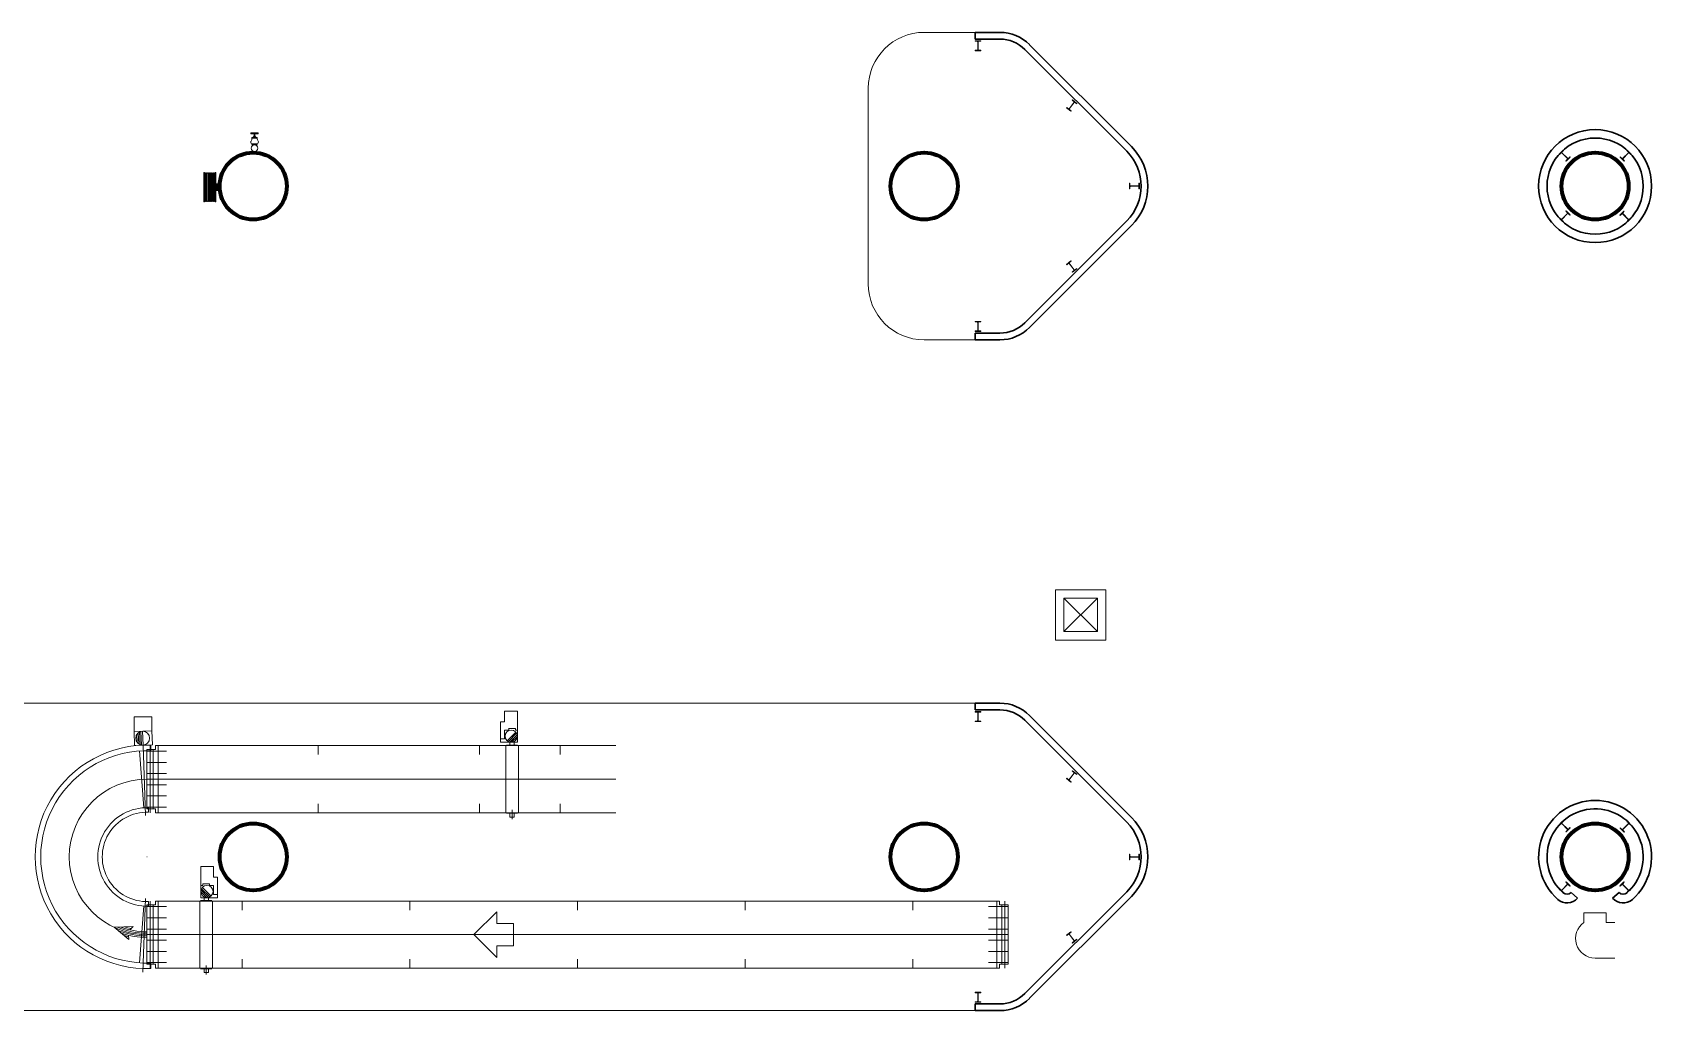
# Model space of a CAD drawing. Header units: metres. Extents: x 1807 to 3745, y 842 to 1968.
# Drawn here: x 3410.05 to 3439.01, y 1521.25 to 1538.75 of the extents above; entities that cross this region are included whole.
import ezdxf

# ---------------------------------------------------------------- set-up
doc = ezdxf.new("R2010")
doc.units = ezdxf.units.M
doc.header["$MEASUREMENT"] = 0
doc.linetypes.add('DGN1', pattern=[7.299439, 0, -7.299439])
doc.layers.add('Level 1', color=7, linetype='Continuous', lineweight=0)

msp = doc.modelspace()

# ---------------------------------------------------------------- linework, layer by layer
at = {"layer": 'Level 1', "color": 7, "linetype": 'Continuous', "lineweight": 0}
for p, q in [((3427.354, 1538.75), (3426, 1538.75)), ((3429.707, 1536.707), (3427.884, 1538.53)), ((3425, 1537.75), (3425, 1534.25)), ((3413.956, 1536.934), (3413.956, 1536.954)), ((3413.956, 1536.954), (3414.091, 1536.954)), ((3414.091, 1536.934), (3413.956, 1536.934)), ((3414.016, 1536.899), (3414.016, 1536.934)), ((3414.016, 1536.934), (3414.031, 1536.934)), ((3414.031, 1536.934), (3414.031, 1536.899)), ((3414.091, 1536.954), (3414.091, 1536.934)), ((3413.976, 1536.857), (3413.976, 1536.867)), ((3413.976, 1536.867), (3414.071, 1536.867)), ((3414.071, 1536.857), (3413.976, 1536.857)), ((3413.976, 1536.757), (3413.976, 1536.742)), ((3413.985, 1536.739), (3413.985, 1536.723)), ((3414.001, 1536.867), (3414.001, 1536.876)), ((3414.046, 1536.867), (3414.001, 1536.867)), ((3414.005, 1536.757), (3414.005, 1536.742)), ((3414.016, 1536.899), (3414.012, 1536.899)), ((3414.013, 1536.879), (3414.013, 1536.867)), ((3414.031, 1536.899), (3414.016, 1536.899)), ((3414.036, 1536.899), (3414.031, 1536.899)), ((3414.034, 1536.879), (3414.034, 1536.867)), ((3414.042, 1536.757), (3414.042, 1536.742)), ((3414.046, 1536.879), (3414.046, 1536.867)), ((3414.062, 1536.723), (3414.062, 1536.739)), ((3414.07, 1536.742), (3414.071, 1536.742)), ((3414.071, 1536.867), (3414.071, 1536.857)), ((3414.071, 1536.742), (3414.071, 1536.757)), ((3413.13, 1535.736), (3413.13, 1536.226)), ((3413.149, 1535.736), (3413.149, 1536.226)), ((3413.167, 1535.736), (3413.167, 1536.226)), ((3413.186, 1535.736), (3413.186, 1536.226)), ((3413.204, 1535.736), (3413.204, 1536.226)), ((3413.223, 1535.736), (3413.223, 1536.226)), ((3413.241, 1535.739), (3413.241, 1536.226)), ((3413.241, 1535.739), (3413.241, 1536.226)), ((3413.26, 1535.736), (3413.26, 1536.226)), ((3413.278, 1535.736), (3413.278, 1536.226)), ((3413.297, 1535.736), (3413.297, 1536.226)), ((3413.316, 1535.736), (3413.316, 1536.226)), ((3427.884, 1533.47), (3429.707, 1535.293)), ((3426, 1533.25), (3427.354, 1533.25)), ((3428.35, 1528.78), (3429.25, 1528.78)), ((3428.35, 1527.88), (3428.35, 1528.78)), ((3428.5, 1528.63), (3429.1, 1528.03)), ((3429.1, 1528.63), (3428.5, 1528.03)), ((3429.25, 1528.78), (3429.25, 1527.88)), ((3429.25, 1527.88), (3428.35, 1527.88)), ((3390.647, 1526.75), (3427.354, 1526.75)), ((3427.884, 1526.53), (3429.707, 1524.707)), ((3412.188, 1526.256), (3411.868, 1526.242)), ((3411.868, 1526.242), (3411.879, 1525.992)), ((3411.944, 1526.22), (3411.953, 1526.02)), ((3411.968, 1526.236), (3411.978, 1526.007)), ((3411.993, 1526.245), (3412.004, 1526)), ((3412.018, 1526.248), (3412.029, 1525.999)), ((3412.188, 1526.256), (3412.199, 1526.006)), ((3418.497, 1526.11), (3418.497, 1526.268)), ((3418.569, 1526.268), (3418.497, 1526.268)), ((3418.697, 1526.232), (3418.543, 1526.078)), ((3418.711, 1526.211), (3418.563, 1526.063)), ((3418.689, 1526.298), (3418.568, 1526.298)), ((3418.569, 1526.268), (3418.569, 1526.298)), ((3418.689, 1526.268), (3418.689, 1526.298)), ((3418.725, 1526.268), (3418.689, 1526.268)), ((3418.725, 1526.05), (3418.725, 1526.268)), ((3412.199, 1526.006), (3411.879, 1525.992)), ((3411.92, 1526.194), (3411.927, 1526.044)), ((3412.1, 1525.92), (3412.1, 1524.86)), ((3412.1, 1525.92), (3412.25, 1525.92)), ((3412.17, 1525.899), (3412.17, 1525.999)), ((3412.25, 1525.99), (3412.3, 1525.99)), ((3412.25, 1525.92), (3412.25, 1525.99)), ((3420.488, 1525.99), (3412.3, 1525.99)), ((3415.163, 1525.99), (3415.163, 1525.83)), ((3418.047, 1525.99), (3418.047, 1525.83)), ((3418.497, 1526.11), (3418.425, 1526.11)), ((3418.425, 1526.05), (3418.425, 1526.11)), ((3418.725, 1526.05), (3418.425, 1526.05)), ((3418.529, 1526), (3418.729, 1526)), ((3418.721, 1526.186), (3418.589, 1526.053)), ((3418.589, 1526), (3418.589, 1526.05)), ((3418.725, 1526.153), (3418.621, 1526.05)), ((3418.669, 1526), (3418.669, 1526.05)), ((3419.489, 1525.99), (3419.489, 1525.83)), ((3412.1, 1524.88), (3412.1, 1525.9)), ((3412.1, 1525.89), (3412.45, 1525.89)), ((3412.1, 1525.69), (3412.45, 1525.69)), ((3410.709, 1525.391), (3410.711, 1525.389)), ((3410.711, 1525.391), (3410.709, 1525.389)), ((3412.099, 1525.391), (3412.101, 1525.389)), ((3412.101, 1525.391), (3412.099, 1525.389)), ((3412.099, 1525.391), (3412.101, 1525.389)), ((3412.099, 1525.389), (3412.101, 1525.391)), ((3412.1, 1525.49), (3412.45, 1525.49)), ((3412.299, 1525.391), (3412.301, 1525.389)), ((3412.299, 1525.389), (3412.301, 1525.391)), ((3415.162, 1525.391), (3415.164, 1525.389)), ((3415.162, 1525.389), (3415.164, 1525.391)), ((3415.262, 1525.391), (3415.264, 1525.389)), ((3415.262, 1525.389), (3415.264, 1525.391)), ((3417.99, 1525.391), (3417.988, 1525.389)), ((3417.99, 1525.389), (3417.988, 1525.391)), ((3418.046, 1525.391), (3418.048, 1525.389)), ((3418.046, 1525.389), (3418.048, 1525.391)), ((3418.146, 1525.391), (3418.148, 1525.389)), ((3418.146, 1525.389), (3418.148, 1525.391)), ((3419.488, 1525.391), (3419.49, 1525.389)), ((3419.488, 1525.389), (3419.49, 1525.391)), ((3419.49, 1525.391), (3419.488, 1525.389)), ((3419.49, 1525.389), (3419.488, 1525.391)), ((3419.588, 1525.391), (3419.59, 1525.389)), ((3419.588, 1525.389), (3419.59, 1525.391)), ((3412.1, 1525.29), (3412.45, 1525.29)), ((3412.1, 1525.09), (3412.45, 1525.09)), ((3412.1, 1524.89), (3412.45, 1524.89)), ((3412.1, 1524.86), (3412.25, 1524.86)), ((3412.129, 1524.88), (3412.129, 1524.799)), ((3412.25, 1524.86), (3412.25, 1524.79)), ((3412.25, 1524.79), (3412.3, 1524.79)), ((3420.488, 1524.79), (3412.3, 1524.79)), ((3415.163, 1524.95), (3415.163, 1524.79)), ((3418.047, 1524.95), (3418.047, 1524.79)), ((3418.529, 1524.78), (3418.729, 1524.78)), ((3418.589, 1524.71), (3418.589, 1524.78)), ((3418.669, 1524.71), (3418.669, 1524.78)), ((3419.489, 1524.95), (3419.489, 1524.79)), ((3418.589, 1524.71), (3418.669, 1524.71)), ((3412.099, 1523.999), (3412.101, 1524.001)), ((3412.099, 1524.001), (3412.101, 1523.999)), ((3413.064, 1523.488), (3413.1, 1523.488)), ((3413.064, 1523.27), (3413.064, 1523.488)), ((3413.064, 1523.373), (3413.168, 1523.27)), ((3413.067, 1523.406), (3413.2, 1523.273)), ((3413.077, 1523.431), (3413.225, 1523.283)), ((3413.092, 1523.452), (3413.246, 1523.297)), ((3413.1, 1523.518), (3413.22, 1523.518)), ((3413.1, 1523.488), (3413.1, 1523.518)), ((3413.22, 1523.488), (3413.22, 1523.518)), ((3413.22, 1523.488), (3413.292, 1523.488)), ((3413.292, 1523.33), (3413.292, 1523.488)), ((3413.292, 1523.33), (3413.364, 1523.33)), ((3413.364, 1523.27), (3413.364, 1523.33)), ((3412.1, 1522.08), (3412.1, 1523.14)), ((3412.1, 1523.14), (3412.25, 1523.14)), ((3412.1, 1522.1), (3412.1, 1523.12)), ((3412.1, 1523.11), (3412.45, 1523.11)), ((3412.129, 1523.12), (3412.129, 1523.201)), ((3412.25, 1523.21), (3412.3, 1523.21)), ((3412.25, 1523.14), (3412.25, 1523.21)), ((3412.3, 1523.21), (3427.3, 1523.21)), ((3413.26, 1523.22), (3413.06, 1523.22)), ((3413.064, 1523.27), (3413.364, 1523.27)), ((3413.12, 1523.22), (3413.12, 1523.27)), ((3413.2, 1523.22), (3413.2, 1523.27)), ((3413.8, 1523.05), (3413.8, 1523.21)), ((3416.8, 1523.05), (3416.8, 1523.21)), ((3418.355, 1523.02), (3417.945, 1522.61)), ((3418.355, 1522.81), (3418.355, 1523.02)), ((3419.8, 1523.05), (3419.8, 1523.21)), ((3422.8, 1523.05), (3422.8, 1523.21)), ((3425.8, 1523.05), (3425.8, 1523.21)), ((3427.5, 1523.11), (3427.15, 1523.11)), ((3427.35, 1523.21), (3427.3, 1523.21)), ((3427.35, 1523.14), (3427.35, 1523.21)), ((3427.5, 1523.14), (3427.35, 1523.14)), ((3427.5, 1523.14), (3427.5, 1522.08)), ((3429.707, 1523.293), (3427.884, 1521.47)), ((3411.85, 1522.755), (3411.514, 1522.74)), ((3411.778, 1522.525), (3411.514, 1522.74)), ((3411.85, 1522.755), (3411.795, 1522.695)), ((3412.1, 1522.91), (3412.45, 1522.91)), ((3418.655, 1522.81), (3418.355, 1522.81)), ((3418.655, 1522.41), (3418.655, 1522.81)), ((3427.5, 1522.91), (3427.15, 1522.91)), ((3411.778, 1522.525), (3411.771, 1522.598)), ((3412.099, 1522.609), (3412.101, 1522.611)), ((3412.099, 1522.611), (3412.101, 1522.609)), ((3412.099, 1522.609), (3412.101, 1522.611)), ((3412.099, 1522.611), (3412.101, 1522.609)), ((3412.1, 1522.71), (3412.45, 1522.71)), ((3412.1, 1522.66), (3412.1, 1522.56)), ((3412.1, 1522.51), (3412.45, 1522.51)), ((3412.299, 1522.609), (3412.301, 1522.611)), ((3412.299, 1522.611), (3412.301, 1522.609)), ((3412.299, 1522.611), (3412.301, 1522.609)), ((3412.299, 1522.609), (3412.301, 1522.611)), ((3413.799, 1522.609), (3413.801, 1522.611)), ((3413.799, 1522.611), (3413.801, 1522.609)), ((3413.799, 1522.611), (3413.801, 1522.609)), ((3413.799, 1522.609), (3413.801, 1522.611)), ((3413.899, 1522.609), (3413.901, 1522.611)), ((3413.899, 1522.611), (3413.901, 1522.609)), ((3416.799, 1522.609), (3416.801, 1522.611)), ((3416.799, 1522.611), (3416.801, 1522.609)), ((3416.899, 1522.609), (3416.901, 1522.611)), ((3416.899, 1522.611), (3416.901, 1522.609)), ((3417.946, 1522.609), (3417.944, 1522.611)), ((3417.946, 1522.611), (3417.944, 1522.609)), ((3418.355, 1522.2), (3417.945, 1522.61)), ((3418.301, 1522.609), (3418.299, 1522.611)), ((3418.301, 1522.611), (3418.299, 1522.609)), ((3419.799, 1522.609), (3419.801, 1522.611)), ((3419.799, 1522.611), (3419.801, 1522.609)), ((3419.899, 1522.609), (3419.901, 1522.611)), ((3419.899, 1522.611), (3419.901, 1522.609)), ((3422.799, 1522.609), (3422.801, 1522.611)), ((3422.799, 1522.611), (3422.801, 1522.609)), ((3422.899, 1522.609), (3422.901, 1522.611)), ((3422.899, 1522.611), (3422.901, 1522.609)), ((3425.799, 1522.609), (3425.801, 1522.611)), ((3425.799, 1522.611), (3425.801, 1522.609)), ((3425.899, 1522.609), (3425.901, 1522.611)), ((3425.899, 1522.611), (3425.901, 1522.609)), ((3427.5, 1522.71), (3427.15, 1522.71)), ((3427.5, 1522.51), (3427.15, 1522.51)), ((3427.301, 1522.611), (3427.299, 1522.609)), ((3427.301, 1522.609), (3427.299, 1522.611)), ((3427.501, 1522.611), (3427.499, 1522.609)), ((3427.501, 1522.609), (3427.499, 1522.611)), ((3412.1, 1522.31), (3412.45, 1522.31)), ((3413.8, 1522.01), (3413.8, 1522.17)), ((3416.8, 1522.01), (3416.8, 1522.17)), ((3418.355, 1522.2), (3418.355, 1522.41)), ((3418.655, 1522.41), (3418.355, 1522.41)), ((3419.8, 1522.01), (3419.8, 1522.17)), ((3422.8, 1522.01), (3422.8, 1522.17)), ((3425.8, 1522.01), (3425.8, 1522.17)), ((3427.5, 1522.31), (3427.15, 1522.31)), ((3412.1, 1522.11), (3412.45, 1522.11)), ((3412.1, 1522.08), (3412.25, 1522.08)), ((3412.17, 1522.001), (3412.17, 1522.101)), ((3412.25, 1522.08), (3412.25, 1522.01)), ((3412.25, 1522.01), (3412.3, 1522.01)), ((3412.3, 1522.01), (3427.3, 1522.01)), ((3413.26, 1522), (3413.06, 1522)), ((3413.12, 1521.93), (3413.12, 1522)), ((3413.2, 1521.93), (3413.12, 1521.93)), ((3413.2, 1521.93), (3413.2, 1522)), ((3427.5, 1522.11), (3427.15, 1522.11)), ((3427.35, 1522.01), (3427.3, 1522.01)), ((3427.5, 1522.08), (3427.35, 1522.08)), ((3427.35, 1522.08), (3427.35, 1522.01)), ((3427.354, 1521.25), (3390.647, 1521.25))]:
    msp.add_line(p, q, dxfattribs=at)
at = {"layer": 'Level 1', "color": 7, "linetype": 'Continuous', "lineweight": 30}
for p, q in [((3426.91, 1538.63), (3426.91, 1538.75)), ((3426.91, 1538.75), (3427.354, 1538.75)), ((3427.354, 1538.63), (3426.91, 1538.63)), ((3429.622, 1536.622), (3427.8, 1538.445)), ((3427.884, 1538.53), (3429.707, 1536.707)), ((3413.34, 1535.93), (3413.34, 1536.032)), ((3413.34, 1536.032), (3413.369, 1536.032)), ((3413.369, 1535.93), (3413.34, 1535.93)), ((3413.369, 1536.032), (3413.369, 1535.93)), ((3427.8, 1533.555), (3429.622, 1535.378)), ((3429.707, 1535.293), (3427.884, 1533.47)), ((3426.91, 1533.37), (3427.354, 1533.37)), ((3426.91, 1533.25), (3426.91, 1533.37)), ((3427.354, 1533.25), (3426.91, 1533.25)), ((3426.91, 1526.63), (3426.91, 1526.75)), ((3426.91, 1526.75), (3427.354, 1526.75)), ((3427.354, 1526.63), (3426.91, 1526.63)), ((3427.884, 1526.53), (3429.707, 1524.707)), ((3429.622, 1524.622), (3427.8, 1526.445)), ((3427.8, 1521.555), (3429.622, 1523.378)), ((3437.687, 1523.262), (3437.569, 1523.366)), ((3438.313, 1523.262), (3438.431, 1523.366)), ((3438.313, 1523.262), (3438.431, 1523.366)), ((3429.707, 1523.293), (3427.884, 1521.47)), ((3426.91, 1521.37), (3427.354, 1521.37)), ((3426.91, 1521.25), (3426.91, 1521.37)), ((3427.354, 1521.25), (3426.91, 1521.25))]:
    msp.add_line(p, q, dxfattribs=at)
at = {"layer": 'Level 1', "color": 7, "linetype": 'Continuous', "lineweight": 13}
for p, q in [((3427.011, 1538.6), (3426.91, 1538.6)), ((3426.91, 1538.6), (3426.91, 1538.592)), ((3426.91, 1538.592), (3426.95, 1538.592)), ((3426.95, 1538.43), (3426.91, 1538.43)), ((3426.91, 1538.43), (3426.91, 1538.422)), ((3426.91, 1538.422), (3427.011, 1538.422)), ((3426.958, 1538.584), (3426.958, 1538.438)), ((3426.963, 1538.438), (3426.963, 1538.584)), ((3426.97, 1538.592), (3427.011, 1538.592)), ((3427.011, 1538.43), (3426.97, 1538.43)), ((3427.011, 1538.592), (3427.011, 1538.6)), ((3427.011, 1538.422), (3427.011, 1538.43)), ((3428.681, 1537.499), (3428.592, 1537.383)), ((3428.596, 1537.38), (3428.685, 1537.496)), ((3428.652, 1537.541), (3428.648, 1537.535)), ((3428.648, 1537.535), (3428.68, 1537.51)), ((3428.733, 1537.479), (3428.652, 1537.541)), ((3428.696, 1537.498), (3428.728, 1537.473)), ((3428.549, 1537.406), (3428.544, 1537.4)), ((3428.544, 1537.4), (3428.625, 1537.338)), ((3428.581, 1537.381), (3428.549, 1537.406)), ((3428.63, 1537.344), (3428.597, 1537.369)), ((3428.625, 1537.338), (3428.63, 1537.344)), ((3428.728, 1537.473), (3428.733, 1537.479)), ((3437.43, 1536.643), (3437.358, 1536.571)), ((3437.407, 1536.609), (3437.435, 1536.638)), ((3437.435, 1536.638), (3437.43, 1536.643)), ((3438.571, 1536.642), (3438.566, 1536.636)), ((3438.566, 1536.636), (3438.595, 1536.607)), ((3438.643, 1536.57), (3438.571, 1536.642)), ((3437.358, 1536.571), (3437.364, 1536.566)), ((3437.364, 1536.566), (3437.393, 1536.595)), ((3437.403, 1536.595), (3437.507, 1536.491)), ((3437.51, 1536.494), (3437.407, 1536.598)), ((3437.507, 1536.48), (3437.478, 1536.451)), ((3437.478, 1536.451), (3437.484, 1536.446)), ((3437.484, 1536.446), (3437.556, 1536.517)), ((3437.55, 1536.523), (3437.521, 1536.494)), ((3437.556, 1536.517), (3437.55, 1536.523)), ((3438.451, 1536.522), (3438.446, 1536.516)), ((3438.446, 1536.516), (3438.517, 1536.444)), ((3438.48, 1536.493), (3438.451, 1536.522)), ((3438.595, 1536.597), (3438.491, 1536.493)), ((3438.494, 1536.49), (3438.598, 1536.593)), ((3438.523, 1536.45), (3438.494, 1536.479)), ((3438.517, 1536.444), (3438.523, 1536.45)), ((3438.609, 1536.593), (3438.637, 1536.565)), ((3438.637, 1536.565), (3438.643, 1536.57)), ((3413.114, 1535.716), (3413.114, 1536.246)), ((3413.114, 1536.246), (3413.129, 1536.246)), ((3413.129, 1536.246), (3413.129, 1535.716)), ((3413.319, 1535.716), (3413.319, 1536.246)), ((3413.319, 1536.246), (3413.333, 1536.246)), ((3413.333, 1536.246), (3413.333, 1535.716)), ((3429.68, 1536.051), (3429.672, 1536.051)), ((3429.672, 1536.051), (3429.672, 1535.949)), ((3429.68, 1536.01), (3429.68, 1536.051)), ((3429.85, 1536.051), (3429.842, 1536.051)), ((3429.842, 1536.051), (3429.842, 1536.01)), ((3429.85, 1535.949), (3429.85, 1536.051)), ((3429.672, 1535.949), (3429.68, 1535.949)), ((3429.68, 1535.949), (3429.68, 1535.99)), ((3429.834, 1536.002), (3429.688, 1536.002)), ((3429.688, 1535.998), (3429.834, 1535.998)), ((3429.842, 1535.99), (3429.842, 1535.949)), ((3429.842, 1535.949), (3429.85, 1535.949)), ((3413.129, 1535.716), (3413.114, 1535.716)), ((3413.333, 1535.716), (3413.319, 1535.716)), ((3437.506, 1535.51), (3437.402, 1535.407)), ((3437.405, 1535.403), (3437.509, 1535.507)), ((3437.483, 1535.556), (3437.477, 1535.55)), ((3437.477, 1535.55), (3437.506, 1535.521)), ((3437.554, 1535.484), (3437.483, 1535.556)), ((3437.52, 1535.507), (3437.549, 1535.478)), ((3437.549, 1535.478), (3437.554, 1535.484)), ((3438.516, 1535.554), (3438.444, 1535.483)), ((3438.444, 1535.483), (3438.45, 1535.477)), ((3438.45, 1535.477), (3438.479, 1535.506)), ((3438.49, 1535.506), (3438.593, 1535.402)), ((3438.493, 1535.52), (3438.522, 1535.549)), ((3438.597, 1535.405), (3438.493, 1535.509)), ((3438.522, 1535.549), (3438.516, 1535.554)), ((3437.363, 1535.435), (3437.357, 1535.43)), ((3437.357, 1535.43), (3437.429, 1535.358)), ((3437.391, 1535.407), (3437.363, 1535.435)), ((3437.434, 1535.364), (3437.405, 1535.393)), ((3437.429, 1535.358), (3437.434, 1535.364)), ((3438.593, 1535.391), (3438.565, 1535.362)), ((3438.565, 1535.362), (3438.57, 1535.357)), ((3438.57, 1535.357), (3438.642, 1535.429)), ((3438.636, 1535.434), (3438.607, 1535.405)), ((3438.642, 1535.429), (3438.636, 1535.434)), ((3428.544, 1534.6), (3428.625, 1534.662)), ((3428.549, 1534.594), (3428.544, 1534.6)), ((3428.581, 1534.619), (3428.549, 1534.594)), ((3428.681, 1534.501), (3428.592, 1534.617)), ((3428.596, 1534.62), (3428.685, 1534.504)), ((3428.63, 1534.656), (3428.597, 1534.631)), ((3428.625, 1534.662), (3428.63, 1534.656)), ((3428.648, 1534.465), (3428.68, 1534.49)), ((3428.652, 1534.459), (3428.648, 1534.465)), ((3428.733, 1534.521), (3428.652, 1534.459)), ((3428.696, 1534.502), (3428.728, 1534.527)), ((3428.728, 1534.527), (3428.733, 1534.521)), ((3426.91, 1533.57), (3426.91, 1533.578)), ((3426.91, 1533.578), (3427.011, 1533.578)), ((3426.95, 1533.57), (3426.91, 1533.57)), ((3426.958, 1533.416), (3426.958, 1533.562)), ((3426.963, 1533.562), (3426.963, 1533.416)), ((3427.011, 1533.57), (3426.97, 1533.57)), ((3427.011, 1533.578), (3427.011, 1533.57)), ((3426.91, 1533.4), (3426.91, 1533.408)), ((3426.91, 1533.408), (3426.95, 1533.408)), ((3427.011, 1533.4), (3426.91, 1533.4)), ((3426.97, 1533.408), (3427.011, 1533.408)), ((3427.011, 1533.408), (3427.011, 1533.4)), ((3428.5, 1528.63), (3429.1, 1528.63)), ((3428.5, 1528.03), (3428.5, 1528.63)), ((3429.1, 1528.63), (3429.1, 1528.03)), ((3429.1, 1528.03), (3428.5, 1528.03)), ((3427.011, 1526.6), (3426.91, 1526.6)), ((3426.91, 1526.6), (3426.91, 1526.592)), ((3426.91, 1526.592), (3426.95, 1526.592)), ((3426.958, 1526.584), (3426.958, 1526.438)), ((3426.963, 1526.438), (3426.963, 1526.584)), ((3426.97, 1526.592), (3427.011, 1526.592)), ((3427.011, 1526.592), (3427.011, 1526.6)), ((3426.95, 1526.43), (3426.91, 1526.43)), ((3426.91, 1526.43), (3426.91, 1526.422)), ((3426.91, 1526.422), (3427.011, 1526.422)), ((3427.011, 1526.43), (3426.97, 1526.43)), ((3427.011, 1526.422), (3427.011, 1526.43)), ((3428.549, 1525.406), (3428.544, 1525.4)), ((3428.544, 1525.4), (3428.625, 1525.338)), ((3428.581, 1525.381), (3428.549, 1525.406)), ((3428.681, 1525.499), (3428.592, 1525.383)), ((3428.596, 1525.38), (3428.685, 1525.496)), ((3428.63, 1525.344), (3428.597, 1525.369)), ((3428.625, 1525.338), (3428.63, 1525.344)), ((3428.652, 1525.541), (3428.648, 1525.535)), ((3428.648, 1525.535), (3428.68, 1525.51)), ((3428.733, 1525.479), (3428.652, 1525.541)), ((3428.696, 1525.498), (3428.728, 1525.473)), ((3428.728, 1525.473), (3428.733, 1525.479)), ((3437.43, 1524.643), (3437.358, 1524.571)), ((3437.358, 1524.571), (3437.364, 1524.566)), ((3437.364, 1524.566), (3437.393, 1524.595)), ((3437.403, 1524.595), (3437.507, 1524.491)), ((3437.407, 1524.609), (3437.435, 1524.638)), ((3437.51, 1524.494), (3437.407, 1524.598)), ((3437.435, 1524.638), (3437.43, 1524.643)), ((3437.507, 1524.48), (3437.478, 1524.451)), ((3437.484, 1524.446), (3437.556, 1524.517)), ((3437.55, 1524.523), (3437.521, 1524.494)), ((3437.556, 1524.517), (3437.55, 1524.523)), ((3438.451, 1524.522), (3438.446, 1524.516)), ((3438.446, 1524.516), (3438.517, 1524.444)), ((3438.48, 1524.493), (3438.451, 1524.522)), ((3438.595, 1524.597), (3438.491, 1524.493)), ((3438.494, 1524.49), (3438.598, 1524.593)), ((3438.523, 1524.45), (3438.494, 1524.479)), ((3438.571, 1524.642), (3438.566, 1524.636)), ((3438.566, 1524.636), (3438.595, 1524.607)), ((3438.643, 1524.57), (3438.571, 1524.642)), ((3438.609, 1524.593), (3438.637, 1524.565)), ((3438.637, 1524.565), (3438.643, 1524.57)), ((3437.478, 1524.451), (3437.484, 1524.446)), ((3438.517, 1524.444), (3438.523, 1524.45)), ((3429.68, 1524.051), (3429.672, 1524.051)), ((3429.672, 1524.051), (3429.672, 1523.949)), ((3429.672, 1523.949), (3429.68, 1523.949)), ((3429.68, 1524.01), (3429.68, 1524.051)), ((3429.68, 1523.949), (3429.68, 1523.99)), ((3429.834, 1524.002), (3429.688, 1524.002)), ((3429.688, 1523.998), (3429.834, 1523.998)), ((3429.85, 1524.051), (3429.842, 1524.051)), ((3429.842, 1524.051), (3429.842, 1524.01)), ((3429.842, 1523.99), (3429.842, 1523.949)), ((3429.842, 1523.949), (3429.85, 1523.949)), ((3429.85, 1523.949), (3429.85, 1524.051)), ((3437.363, 1523.435), (3437.357, 1523.43)), ((3437.357, 1523.43), (3437.429, 1523.358)), ((3437.391, 1523.407), (3437.363, 1523.435)), ((3437.506, 1523.51), (3437.402, 1523.407)), ((3437.405, 1523.403), (3437.509, 1523.507)), ((3437.434, 1523.364), (3437.405, 1523.393)), ((3437.429, 1523.358), (3437.434, 1523.364)), ((3437.483, 1523.556), (3437.477, 1523.55)), ((3437.477, 1523.55), (3437.506, 1523.521)), ((3437.554, 1523.484), (3437.483, 1523.556)), ((3437.52, 1523.507), (3437.549, 1523.478)), ((3437.549, 1523.478), (3437.554, 1523.484)), ((3438.516, 1523.554), (3438.444, 1523.483)), ((3438.444, 1523.483), (3438.45, 1523.477)), ((3438.45, 1523.477), (3438.479, 1523.506)), ((3438.49, 1523.506), (3438.593, 1523.402)), ((3438.493, 1523.52), (3438.522, 1523.549)), ((3438.597, 1523.405), (3438.493, 1523.509)), ((3438.522, 1523.549), (3438.516, 1523.554)), ((3438.593, 1523.391), (3438.565, 1523.362)), ((3438.565, 1523.362), (3438.57, 1523.357)), ((3438.57, 1523.357), (3438.642, 1523.429)), ((3438.636, 1523.434), (3438.607, 1523.405)), ((3438.642, 1523.429), (3438.636, 1523.434)), ((3438.2, 1523), (3437.8, 1523)), ((3437.8, 1523), (3437.8, 1522.827)), ((3438.2, 1522.827), (3438.2, 1523)), ((3438.35, 1522.827), (3438.2, 1522.827)), ((3428.544, 1522.6), (3428.625, 1522.662)), ((3428.549, 1522.594), (3428.544, 1522.6)), ((3428.581, 1522.619), (3428.549, 1522.594)), ((3428.681, 1522.501), (3428.592, 1522.617)), ((3428.596, 1522.62), (3428.685, 1522.504)), ((3428.63, 1522.656), (3428.597, 1522.631)), ((3428.625, 1522.662), (3428.63, 1522.656)), ((3428.648, 1522.465), (3428.68, 1522.49)), ((3428.652, 1522.459), (3428.648, 1522.465)), ((3428.733, 1522.521), (3428.652, 1522.459)), ((3428.696, 1522.502), (3428.728, 1522.527)), ((3428.728, 1522.527), (3428.733, 1522.521)), ((3438, 1522.19), (3438.35, 1522.19)), ((3426.91, 1521.57), (3426.91, 1521.578)), ((3426.91, 1521.578), (3427.011, 1521.578)), ((3426.95, 1521.57), (3426.91, 1521.57)), ((3427.011, 1521.57), (3426.97, 1521.57)), ((3427.011, 1521.578), (3427.011, 1521.57)), ((3426.91, 1521.4), (3426.91, 1521.408)), ((3426.91, 1521.408), (3426.95, 1521.408)), ((3427.011, 1521.4), (3426.91, 1521.4)), ((3426.958, 1521.416), (3426.958, 1521.562)), ((3426.963, 1521.562), (3426.963, 1521.416)), ((3426.97, 1521.408), (3427.011, 1521.408)), ((3427.011, 1521.408), (3427.011, 1521.4))]:
    msp.add_line(p, q, dxfattribs=at)
at = {"layer": 'Level 1', "color": 7, "linetype": 'DGN1', "lineweight": 0}
for p, q in [((3413.339, 1536.029), (3413.132, 1536.029)), ((3413.339, 1535.933), (3413.132, 1535.933))]:
    msp.add_line(p, q, dxfattribs=at)
at = {"layer": 'Level 1', "color": 7, "linetype": 'Continuous', "lineweight": 0, "ltscale": 4}
for p, q in [((3411.868, 1526.242), (3411.868, 1526.506)), ((3411.868, 1526.506), (3412.188, 1526.506)), ((3412.188, 1526.256), (3412.188, 1526.506)), ((3418.497, 1526.606), (3418.725, 1526.606)), ((3418.497, 1526.418), (3418.497, 1526.606)), ((3418.725, 1526.606), (3418.725, 1526.268)), ((3418.425, 1526.11), (3418.425, 1526.418)), ((3418.497, 1526.418), (3418.425, 1526.418)), ((3412.029, 1525.999), (3412.076, 1524.742)), ((3412.155, 1525.99), (3412.155, 1524.789)), ((3412.21, 1525.92), (3412.21, 1524.86)), ((3412.3, 1525.99), (3412.3, 1524.79)), ((3418.516, 1524.79), (3418.516, 1525.99)), ((3418.742, 1524.79), (3418.742, 1525.99)), ((3411.965, 1525.895), (3412.041, 1524.878)), ((3420.488, 1525.39), (3412.1, 1525.39)), ((3418.629, 1524.84), (3418.629, 1524.676)), ((3413.064, 1523.826), (3413.064, 1523.488)), ((3413.292, 1523.826), (3413.064, 1523.826)), ((3413.292, 1523.638), (3413.292, 1523.826)), ((3413.292, 1523.638), (3413.364, 1523.638)), ((3413.364, 1523.33), (3413.364, 1523.638)), ((3411.965, 1522.105), (3412.041, 1523.122)), ((3412.076, 1523.256), (3412.027, 1521.939)), ((3412.155, 1522.01), (3412.155, 1523.211)), ((3412.21, 1522.08), (3412.21, 1523.14)), ((3412.3, 1522.01), (3412.3, 1523.21)), ((3413.047, 1522.01), (3413.047, 1523.21)), ((3413.273, 1522.01), (3413.273, 1523.21)), ((3427.3, 1523.21), (3427.3, 1522.01)), ((3427.39, 1523.14), (3427.39, 1522.08)), ((3427.445, 1523.21), (3427.445, 1522.009)), ((3412.1, 1522.61), (3427.5, 1522.61)), ((3413.16, 1522.06), (3413.16, 1521.896))]:
    msp.add_line(p, q, dxfattribs=at)
at = {"layer": 'Level 1', "color": 7, "linetype": 'Continuous', "lineweight": 30}
for radius in [1.01, 0.86]:
    msp.add_circle((3438, 1536), radius, dxfattribs=at)
at = {"layer": 'Level 1', "color": 7, "linetype": 'Continuous', "lineweight": 13}
msp.add_circle((3414.024, 1536.677), 0.06, dxfattribs=at)
at = {"layer": 'Level 1', "color": 7, "linetype": 'Continuous', "lineweight": 70}
for centre in [(3414, 1536), (3426, 1536), (3438, 1536), (3414, 1524), (3426, 1524), (3438, 1524)]:
    msp.add_circle(centre, 0.6, dxfattribs=at)
at = {"layer": 'Level 1', "color": 7, "linetype": 'Continuous', "lineweight": 0}
for centre, radius in [((3412.023, 1526.124), 0.125), ((3418.615, 1526.159), 0.109), ((3413.173, 1523.379), 0.109)]:
    msp.add_circle(centre, radius, dxfattribs=at)
for centre, radius, start, end in [((3426, 1537.75), 1, 90, 180), ((3427.354, 1538), 0.75, 44.993, 90), ((3413.99, 1536.788), 0.0339, 151.1573, 246.7573), ((3413.897, 1536.853), 0.0799, 322.5986, 2.7841), ((3413.991, 1536.719), 0.04, 68.767, 111.233), ((3413.991, 1536.779), 0.04, 248.767, 291.233), ((3414.007, 1536.877), 0.00618, 13.8756, 193.8756), ((3413.992, 1536.898), 0.0205, 309.866, 0.7387), ((3414.024, 1536.689), 0.0701, 74.7036, 105.2964), ((3414.024, 1536.809), 0.0701, 254.7036, 285.2964), ((3414.024, 1536.871), 0.0127, 34.4192, 145.5808), ((3414.04, 1536.877), 0.00618, 13.8756, 166.1244), ((3414.056, 1536.898), 0.0205, 179.2613, 230.134), ((3414.057, 1536.719), 0.04, 68.767, 111.233), ((3414.057, 1536.779), 0.04, 248.767, 291.233), ((3414.151, 1536.853), 0.0799, 177.2159, 217.4014), ((3414.058, 1536.788), 0.0339, 293.2427, 28.8427), ((3429, 1536), 1, 315.0069, 44.9933), ((3426, 1534.25), 1, 180, 270), ((3427.354, 1534), 0.75, 270, 315.0068), ((3427.354, 1526), 0.75, 44.993, 90), ((3412.1, 1524), 2, 87.9106, 272.0058), ((3412.1, 1524), 1.9, 87.9106, 272.1114), ((3412.1, 1524), 0.88, 88.1524, 271.8896), ((3412.1, 1524), 0.8, 88.1524, 272.0786), ((3429, 1524), 1, 315.0069, 44.9933), ((3412.1, 1524), 1.365, 247.1462, 269.9932), ((3412.1, 1524), 1.34, 249.4924, 269.9932), ((3412.1, 1524), 1.315, 252.1942, 257.4611), ((3412.1, 1524), 1.415, 248.6158, 269.9932), ((3412.1, 1524), 1.44, 251.5011, 269.9932), ((3412.1, 1524), 1.465, 253.9606, 257.1073), ((3427.354, 1522), 0.75, 270, 315.0068)]:
    msp.add_arc(centre, radius, start, end, dxfattribs=at)
at = {"layer": 'Level 1', "color": 7, "linetype": 'Continuous', "lineweight": 30}
for centre, radius, start, end in [((3427.354, 1538), 0.75, 44.995, 89.9993), ((3427.354, 1538), 0.63, 44.995, 89.9993), ((3429, 1536), 0.88, 315.0065, 44.9935), ((3429, 1536), 1, 315.0065, 44.9935), ((3427.354, 1534), 0.63, 270.0022, 315.0036), ((3427.354, 1534), 0.75, 270.0022, 315.0036), ((3427.354, 1526), 0.75, 44.995, 89.9993), ((3427.354, 1526), 0.63, 44.995, 89.9993), ((3438, 1524), 1.01, 311.2423, 228.7577), ((3438, 1524), 0.86, 314.8407, 228.3352), ((3429, 1524), 0.88, 315.0065, 44.9935), ((3429, 1524), 1, 315.0065, 44.9935), ((3437.494, 1523.432), 0.1, 228.4982, 318.4967), ((3438.506, 1523.432), 0.1, 221.5033, 311.5018), ((3438.506, 1523.432), 0.1, 221.5033, 311.5018), ((3437.499, 1523.427), 0.25, 228.4982, 318.4967), ((3438.501, 1523.427), 0.25, 221.5033, 311.5018), ((3438.501, 1523.427), 0.25, 221.5033, 311.5018), ((3427.354, 1522), 0.63, 270.0022, 315.0036), ((3427.354, 1522), 0.75, 270.0022, 315.0036)]:
    msp.add_arc(centre, radius, start, end, dxfattribs=at)
at = {"layer": 'Level 1', "color": 7, "linetype": 'Continuous', "lineweight": 13}
for centre, radius, start, end in [((3426.95, 1538.584), 0.0076, 0, 90), ((3426.95, 1538.438), 0.0076, 270, 0), ((3426.97, 1538.584), 0.0076, 90, 180), ((3426.97, 1538.438), 0.0076, 180, 270), ((3428.675, 1537.504), 0.0076, 322.5, 52.5), ((3428.691, 1537.492), 0.0076, 52.5, 142.5), ((3428.586, 1537.387), 0.0076, 232.5, 322.5), ((3428.602, 1537.375), 0.0076, 142.5, 232.5), ((3437.398, 1536.589), 0.0076, 45, 135), ((3437.412, 1536.603), 0.0076, 135, 225), ((3437.502, 1536.485), 0.0076, 315, 45), ((3437.516, 1536.499), 0.0076, 225, 315), ((3438.485, 1536.498), 0.0076, 225, 315), ((3438.499, 1536.484), 0.0076, 135, 225), ((3438.589, 1536.602), 0.0076, 315, 45), ((3438.603, 1536.588), 0.0076, 45, 135), ((3429.688, 1536.01), 0.0076, 180, 270), ((3429.688, 1535.99), 0.0076, 90, 180), ((3429.834, 1536.01), 0.0076, 270, 0), ((3429.834, 1535.99), 0.0076, 0, 90), ((3437.501, 1535.516), 0.0076, 315, 45), ((3437.515, 1535.502), 0.0076, 45, 135), ((3438.484, 1535.501), 0.0076, 45, 135), ((3438.498, 1535.515), 0.0076, 135, 225), ((3437.397, 1535.412), 0.0076, 225, 315), ((3437.411, 1535.398), 0.0076, 135, 225), ((3438.588, 1535.397), 0.0076, 315, 45), ((3438.602, 1535.411), 0.0076, 225, 315), ((3428.586, 1534.613), 0.0076, 37.5, 127.5), ((3428.602, 1534.625), 0.0076, 127.5, 217.5), ((3428.675, 1534.496), 0.0076, 307.5, 37.5), ((3428.691, 1534.508), 0.0076, 217.5, 307.5), ((3426.95, 1533.562), 0.0076, 0, 90), ((3426.97, 1533.562), 0.0076, 90, 180), ((3426.95, 1533.416), 0.0076, 270, 0), ((3426.97, 1533.416), 0.0076, 180, 270), ((3426.95, 1526.584), 0.0076, 0, 90), ((3426.97, 1526.584), 0.0076, 90, 180), ((3426.95, 1526.438), 0.0076, 270, 0), ((3426.97, 1526.438), 0.0076, 180, 270), ((3428.586, 1525.387), 0.0076, 232.5, 322.5), ((3428.602, 1525.375), 0.0076, 142.5, 232.5), ((3428.675, 1525.504), 0.0076, 322.5, 52.5), ((3428.691, 1525.492), 0.0076, 52.5, 142.5), ((3437.398, 1524.589), 0.0076, 45, 135), ((3437.412, 1524.603), 0.0076, 135, 225), ((3437.502, 1524.485), 0.0076, 315, 45), ((3437.516, 1524.499), 0.0076, 225, 315), ((3438.485, 1524.498), 0.0076, 225, 315), ((3438.499, 1524.484), 0.0076, 135, 225), ((3438.589, 1524.602), 0.0076, 315, 45), ((3438.603, 1524.588), 0.0076, 45, 135), ((3429.688, 1524.01), 0.0076, 180, 270), ((3429.688, 1523.99), 0.0076, 90, 180), ((3429.834, 1524.01), 0.0076, 270, 0), ((3429.834, 1523.99), 0.0076, 0, 90), ((3437.397, 1523.412), 0.0076, 225, 315), ((3437.411, 1523.398), 0.0076, 135, 225), ((3437.501, 1523.516), 0.0076, 315, 45), ((3437.515, 1523.502), 0.0076, 45, 135), ((3438.484, 1523.501), 0.0076, 45, 135), ((3438.498, 1523.515), 0.0076, 135, 225), ((3438.588, 1523.397), 0.0076, 315, 45), ((3438.602, 1523.411), 0.0076, 225, 315), ((3438, 1522.54), 0.35, 124.8517, 269.9981), ((3428.586, 1522.613), 0.0076, 37.5, 127.5), ((3428.602, 1522.625), 0.0076, 127.5, 217.5), ((3428.675, 1522.496), 0.0076, 307.5, 37.5), ((3428.691, 1522.508), 0.0076, 217.5, 307.5), ((3426.95, 1521.562), 0.0076, 0, 90), ((3426.97, 1521.562), 0.0076, 90, 180), ((3426.95, 1521.416), 0.0076, 270, 0), ((3426.97, 1521.416), 0.0076, 180, 270)]:
    msp.add_arc(centre, radius, start, end, dxfattribs=at)
at = {"layer": 'Level 1', "color": 7, "linetype": 'Continuous', "lineweight": 0, "ltscale": 4}
msp.add_arc((3412.1, 1524), 1.39, 90, 270, dxfattribs=at)
at = {"layer": 'Level 1', "color": 7, "linetype": 'Continuous', "lineweight": 0, "extrusion": (0, 0, -1)}
for centre, major_axis, ratio in [((3413.139, 1536.219), (0, -0.017), 0.578813), ((3413.158, 1536.219), (0, -0.017), 0.578813), ((3413.176, 1536.219), (0, -0.017), 0.578813), ((3413.195, 1536.219), (0, -0.017), 0.578813), ((3413.213, 1536.219), (0, -0.017), 0.578813), ((3413.232, 1536.219), (0, -0.017), 0.578813), ((3413.251, 1535.743), (0, 0.017), 0.578812), ((3413.269, 1535.743), (0, 0.017), 0.578812), ((3413.288, 1535.743), (0, 0.017), 0.578812), ((3413.306, 1535.743), (0, 0.017), 0.578812)]:
    msp.add_ellipse(centre, major_axis=major_axis, ratio=ratio, start_param=1.981756, end_param=4.478097, dxfattribs=at)
at = {"layer": 'Level 1', "color": 7, "linetype": 'Continuous', "lineweight": 0}
for centre, major_axis, ratio in [((3413.251, 1536.219), (0, 0.017), 0.578813), ((3413.269, 1536.219), (0, 0.017), 0.578813), ((3413.288, 1536.219), (0, 0.017), 0.578813), ((3413.306, 1536.219), (0, 0.017), 0.578813), ((3413.139, 1535.743), (0, -0.017), 0.578812), ((3413.158, 1535.743), (0, -0.017), 0.578812), ((3413.176, 1535.743), (0, -0.017), 0.578812), ((3413.195, 1535.743), (0, -0.017), 0.578812), ((3413.213, 1535.743), (0, -0.017), 0.578812), ((3413.232, 1535.743), (0, -0.017), 0.578812)]:
    msp.add_ellipse(centre, major_axis=major_axis, ratio=ratio, start_param=5.123349, end_param=7.619689, dxfattribs=at)

doc.saveas('drawing.dxf')
